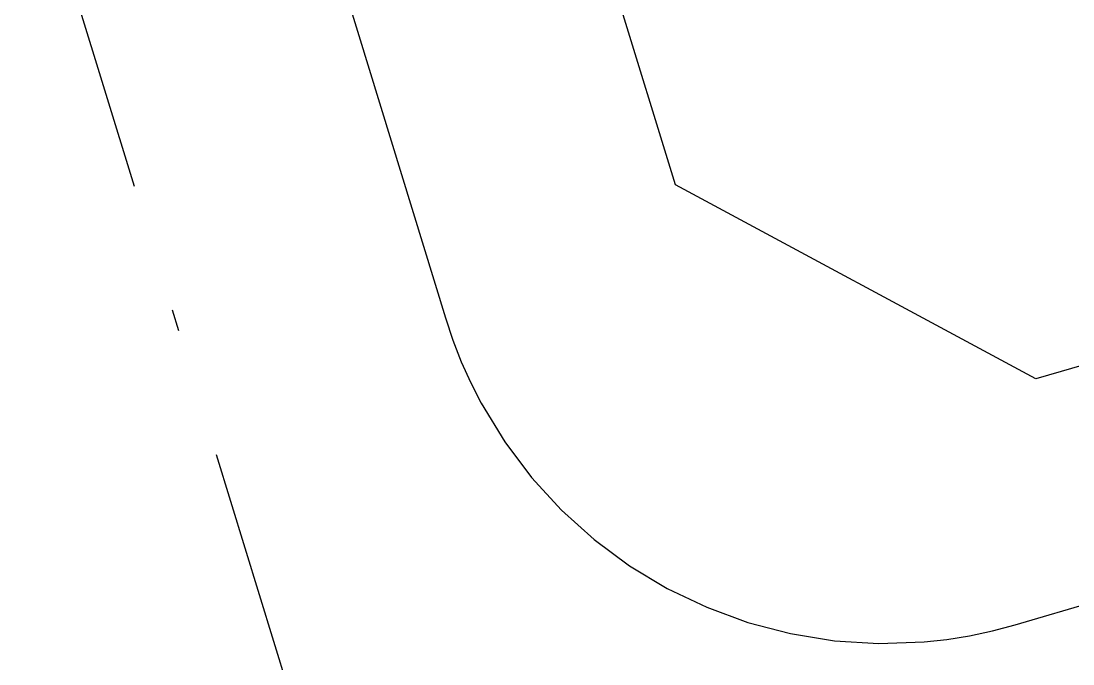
# Model space of a CAD drawing. Header units: metres. Extents: x 566631 to 571261, y 2062953 to 2068466.
# Drawn here: x 568463.77 to 568482.05, y 2065762.87 to 2065774.04 of the extents above; entities that cross this region are included whole.
import ezdxf

# ---------------------------------------------------------------- set-up
doc = ezdxf.new("R2010")
doc.units = ezdxf.units.M
doc.linetypes.add('ACAD_ISO10W100', pattern=[18.5, 12, -3, 0.5, -3])
doc.linetypes.add('HIDDEN', pattern=[0.375, 0.25, -0.125])
for name, color, linetype in [('hacth sdd', 8, 'CONTINUOUS'), ('LogDg phu', 7, 'CONTINUOUS'), ('TimDg', 222, 'CONTINUOUS'), ('ViaHeSphu', 32, 'CONTINUOUS')]:
    doc.layers.add(name, color=color, linetype=linetype)

msp = doc.modelspace()

# ---------------------------------------------------------------- hatches: boundary and pattern name
at = {"layer": 'hacth sdd'}
h = msp.add_hatch(dxfattribs=at)
h.set_pattern_fill('DASH', color=152, scale=0.5, style=0)
edge = h.paths.add_edge_path()
edge.add_line((568193.651, 2065856.759), (568189.234, 2065859.482))
edge.add_line((568189.234, 2065859.482), (568174.475, 2065854.828))
edge.add_line((568174.475, 2065854.828), (568170.522, 2065848.377))
edge.add_arc((568357.328, 2065880.22), 189.5, 189.67345, 201.14265)
edge.add_line((568180.584, 2065811.869), (568208.7, 2065727.952))
edge.add_line((568208.7, 2065727.952), (568220.816, 2065675.09))
edge.add_line((568220.816, 2065675.09), (568228.534, 2065669.949))
edge.add_arc((568225.762, 2065665.788), 5, 9.0471, 56.3301, ccw=False)
edge.add_arc((568113.674, 2065647.94), 118.5, -19.28655, 9.04715, ccw=False)
edge.add_arc((568220.804, 2065610.452), 5, 301.1917, 340.7139, ccw=False)
edge.add_line((568223.394, 2065606.175), (568213.249, 2065600.033))
edge.add_arc((568113.674, 2065647.94), 110.5, 325.92361, 334.30681, ccw=False)
edge.add_line((568205.2, 2065586.027), (568182.896, 2065553.056))
edge.add_arc((568257.028, 2065502.909), 89.5, 145.92361, 198.31029)
edge.add_line((568172.06, 2065474.791), (568194.678, 2065406.443))
edge.add_arc((567994.835, 2065340.312), 210.5, 1.59375, 18.31029, ccw=False)
edge.add_line((568205.254, 2065346.166), (568208.116, 2065243.281))
edge.add_arc((568397.543, 2065248.551), 189.5, 181.59375, 204.1279)
edge.add_line((568224.599, 2065171.089), (568254.945, 2065103.337))
edge.add_arc((568427.889, 2065180.8), 189.5, 204.1279, 217.3112)
edge.add_line((568277.17, 2065065.936), (568306.721, 2065027.16))
edge.add_arc((568377.905, 2065081.41), 89.5, 217.3112, 242.44486)
edge.add_line((568336.502, 2065002.062), (568401.099, 2064968.356))
edge.add_arc((568349.981, 2064870.391), 110.5, 53.84199, 62.44486, ccw=False)
edge.add_line((568415.178, 2064959.608), (568428.248, 2064958.098))
edge.add_arc((568427.675, 2064953.131), 5, 46.8017, 83.4116, ccw=False)
edge.add_arc((568349.981, 2064870.391), 118.5, 28.15295, 46.80173, ccw=False)
edge.add_line((568454.462, 2064926.302), (568469.542, 2064898.05))
edge.add_line((568469.542, 2064898.05), (568462.484, 2064894.283))
edge.add_line((568462.484, 2064894.283), (568464.679, 2064890.171))
edge.add_line((568464.679, 2064890.171), (568471.42, 2064888.159))
edge.add_line((568471.42, 2064888.159), (568497.488, 2064902.413))
edge.add_line((568497.488, 2064902.413), (568499.282, 2064907.94))
edge.add_line((568499.282, 2064907.94), (568488.454, 2064930.777))
edge.add_arc((568428.818, 2064902.502), 66, 25.36665, 57.09932)
edge.add_line((568464.668, 2064957.916), (568414.293, 2064990.506))
edge.add_arc((568351.283, 2064893.111), 116, 57.09932, 67.9154)
edge.add_line((568394.896, 2065000.6), (568352.841, 2065017.664))
edge.add_arc((568384.423, 2065095.5), 84, 209.13887, 247.9154, ccw=False)
edge.add_line((568311.054, 2065054.598), (568256.835, 2065151.856))
edge.add_arc((568373.876, 2065217.105), 134, 179.8761, 209.13887, ccw=False)
edge.add_line((568239.876, 2065217.395), (568240.059, 2065301.834))
edge.add_arc((568124.059, 2065302.085), 116, 359.8761, 375.14546)
edge.add_line((568236.03, 2065332.392), (568201.303, 2065460.69))
edge.add_arc((568306.517, 2065489.169), 109, 155.29053, 195.14546, ccw=False)
edge.add_line((568207.497, 2065534.733), (568250.29, 2065627.731))
edge.add_arc((568190.333, 2065655.32), 66, 335.29053, 385.0087)
edge.add_line((568250.145, 2065683.222), (568214.467, 2065759.705))
edge.add_arc((568335.903, 2065816.354), 134, 189.16607, 205.0087, ccw=False)
edge.add_line((568203.614, 2065795.009), (568193.651, 2065856.759))

# ---------------------------------------------------------------- linework, layer by layer
at = {"layer": 'LogDg phu', "linetype": 'HIDDEN', "ltscale": 50}
msp.add_lwpolyline([(568434.533, 2065888.3), (568471.141, 2065768.878, 0.410576), (568481.039, 2065763.545), (568563.046, 2065787.572), (568574.634, 2065790.968, 0.416588), (568580.044, 2065800.956), (568539.435, 2065935.51)], format="xyb", dxfattribs=at)
at = {"layer": 'TimDg', "linetype": 'ACAD_ISO10W100', "ltscale": 0.75}
for points in [[(568410.23, 2065952.228), (568524.439, 2065579.655, -0.055558), (568529.572, 2065552.442), (568531.61, 2065525.486)], [(568410.23, 2065952.228), (568524.439, 2065579.655, -0.055558), (568529.572, 2065552.442), (568531.61, 2065525.486)], [(568410.23, 2065952.228), (568524.439, 2065579.655, -0.055558), (568529.572, 2065552.442), (568540.506, 2065407.784), (568540.726, 2065406.236, 0.091331), (568546.476, 2065389.058), (568583.49, 2065322.125, -0.168119), (568588.384, 2065300.994), (568579.34, 2065215.64, 0.13735), (568581.735, 2065186.132), (568589.397, 2065165.399), (568616.643, 2065108.891), (568639.664, 2065072.232, -0.077353), (568654.856, 2065042.064), (568671.017, 2064991.978), (568699.97, 2064913.431)]]:
    msp.add_lwpolyline(points, format="xyb", dxfattribs=at)
at = {"layer": 'ViaHeSphu', "linetype": 'HIDDEN', "ltscale": 50}
msp.add_lwpolyline([(568561.75, 2065791.361), (568481.401, 2065767.82), (568475.138, 2065771.194), (568438.836, 2065889.619)], dxfattribs=at)

doc.saveas('drawing.dxf')
